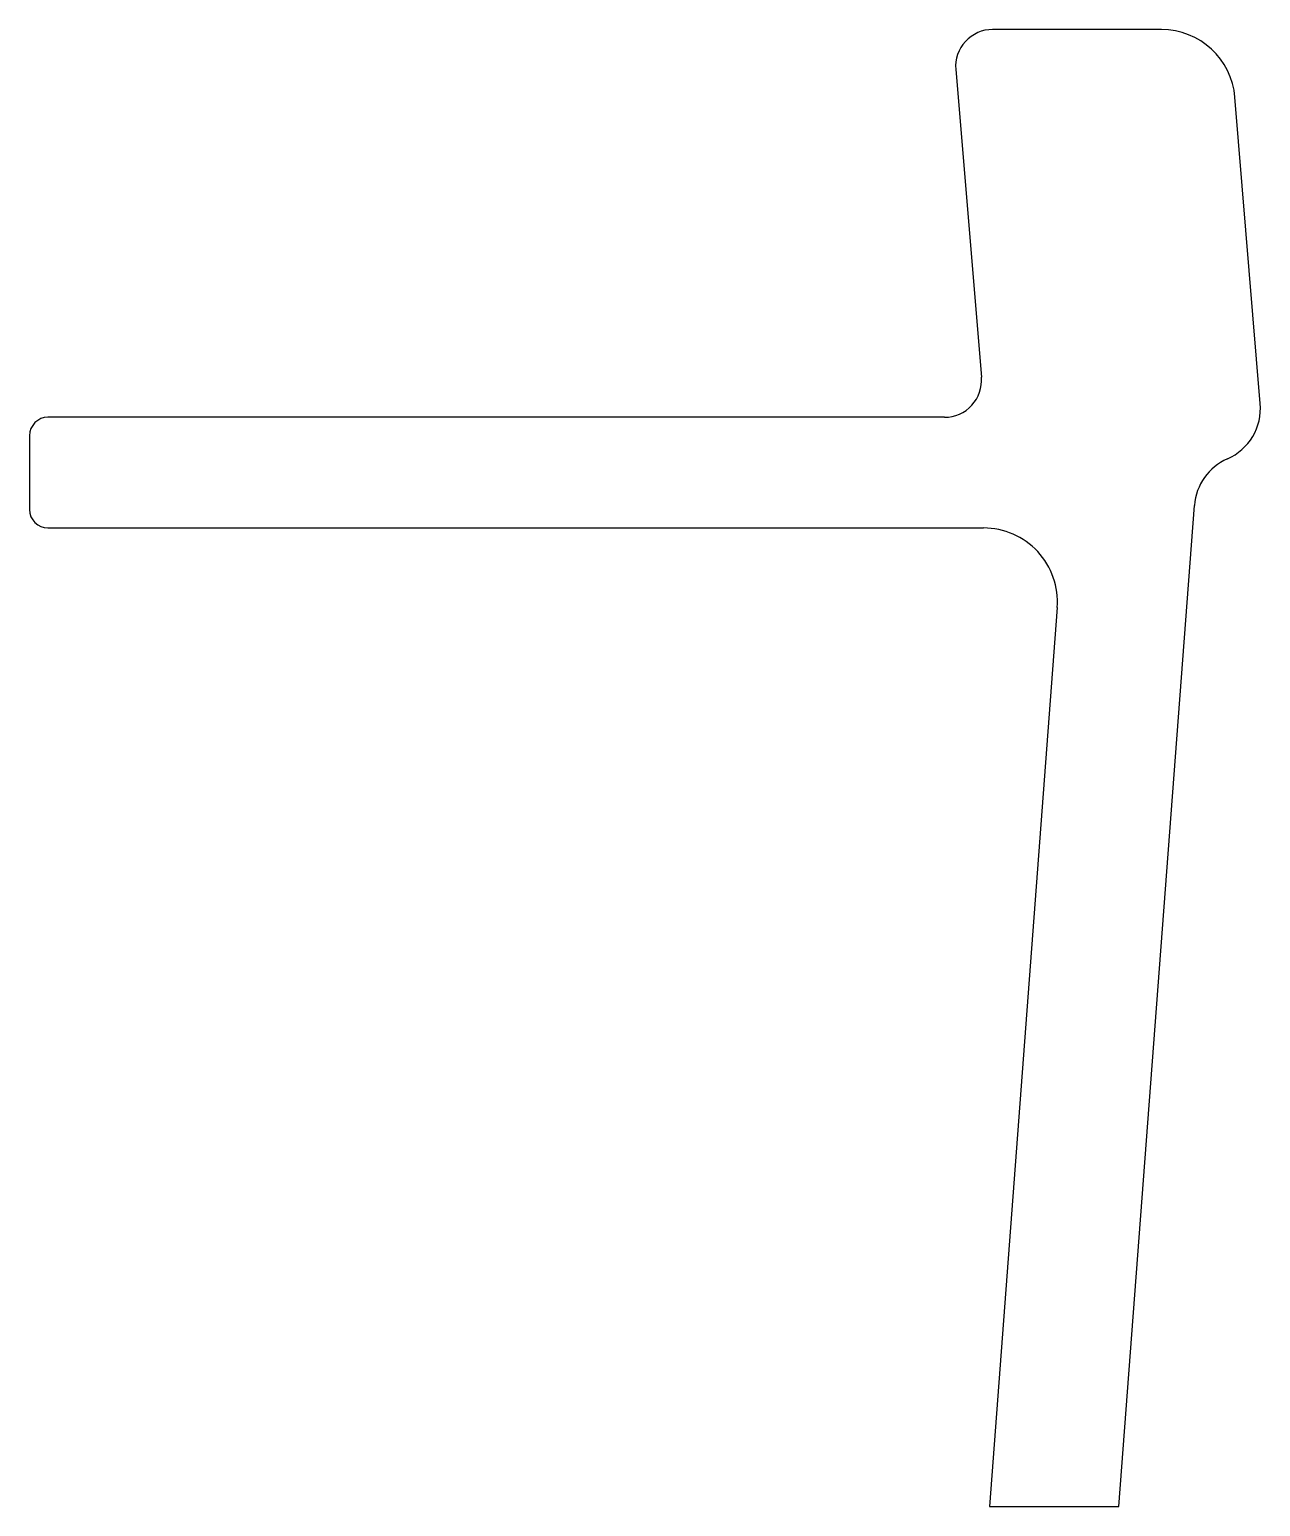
# Model space of a CAD drawing. Extents: x 571.2 to 604.5, y 404 to 444.
import ezdxf

# ---------------------------------------------------------------- set-up
doc = ezdxf.new("R2010")
doc.units = 0
doc.layers.get('0').update_dxf_attribs({"linetype": 'CONTINUOUS'})

msp = doc.modelspace()

# ---------------------------------------------------------------- linework, layer by layer
at = {"color": 0, "linetype": 'BYBLOCK'}
for p, q in [((601.833, 443.998), (597.26, 443.998)), ((596.263, 442.915), (596.958, 434.581)), ((604.512, 433.867), (603.826, 442.162)), ((595.961, 433.498), (571.673, 433.498)), ((571.173, 432.998), (571.173, 430.998)), ((600.683, 403.998), (602.729, 431.11)), ((571.673, 430.498), (597.016, 430.498)), ((599.011, 428.347), (597.173, 403.998)), ((597.173, 403.998), (600.683, 403.998))]:
    msp.add_line(p, q, dxfattribs=at)
for centre, radius, start, end in [((597.26, 442.998), 1, 90, 184.7629), ((601.833, 441.998), 2, 4.7282, 90), ((595.961, 434.498), 1, 270, 4.7629), ((603.017, 433.744), 1.5, 293.7413, 4.7282), ((571.673, 432.998), 0.5, 90, 180), ((604.225, 430.998), 1.5, 113.7413, 175.684), ((571.673, 430.998), 0.5, 180, 270), ((597.016, 428.498), 2, 355.6842, 90)]:
    msp.add_arc(centre, radius, start, end, dxfattribs=at)

doc.saveas('drawing.dxf')
